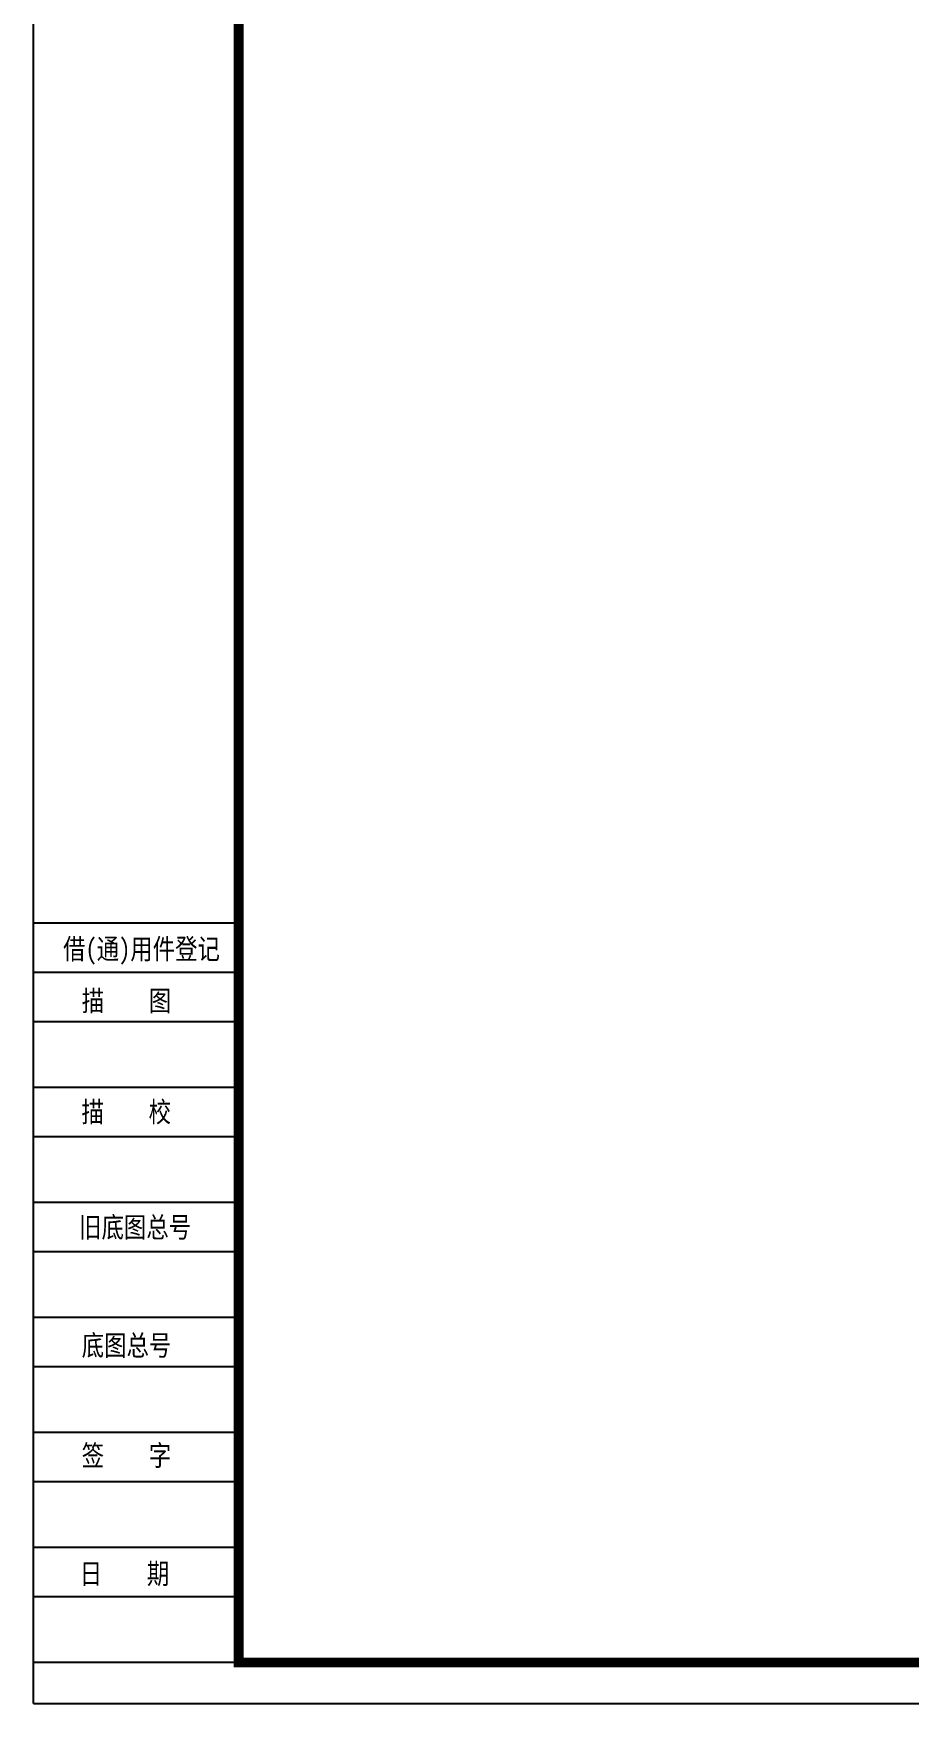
# Model space of a CAD drawing. Header units: millimetres. Extents: x 5395 to 6471, y 1829 to 2617.
# Drawn here: x 5394.8 to 5594.8, y 1829.1 to 2210.3 of the extents above; entities that cross this region are included whole.
import ezdxf

# ---------------------------------------------------------------- set-up
doc = ezdxf.new("R2010")
doc.units = ezdxf.units.MM
doc.styles.add('STYLE1', font='')
doc.styles.get('STYLE1').set_extended_font_data('FangSong_GB2312')

msp = doc.modelspace()

# ---------------------------------------------------------------- linework, layer by layer
for p, q in [((5394.79029, 1829.0507), (5394.79029, 2616.5507)), ((5441.66529, 2007.1757), (5394.79029, 2007.1757)), ((5441.66529, 1995.9257), (5394.79029, 1995.9257)), ((5441.66529, 1984.6757), (5394.79029, 1984.6757)), ((5441.66529, 1969.6757), (5394.79029, 1969.6757)), ((5441.66529, 1958.4257), (5394.79029, 1958.4257)), ((5441.66529, 1943.4257), (5394.79029, 1943.4257)), ((5441.66529, 1932.1757), (5394.79029, 1932.1757)), ((5441.66529, 1917.1757), (5394.79029, 1917.1757)), ((5441.66529, 1905.9257), (5394.79029, 1905.9257)), ((5441.66529, 1890.9257), (5394.79029, 1890.9257)), ((5441.66529, 1879.6757), (5394.79029, 1879.6757)), ((5441.66529, 1864.6757), (5394.79029, 1864.6757)), ((5441.66529, 1853.4257), (5394.79029, 1853.4257)), ((5441.66529, 1838.4257), (5394.79029, 1838.4257)), ((5394.79029, 1829.0507), (6471.04029, 1829.0507)), ((5394.79029, 1829.0507), (5394.79029, 1829.0507))]:
    msp.add_line(p, q)
at = {"const_width": 2.25}
msp.add_lwpolyline([(6461.66529, 2607.1757), (5441.66529, 2607.1757), (5441.66529, 1838.4257), (6461.66529, 1838.4257)], close=True, dxfattribs=at)

# ---------------------------------------------------------------- texts
at = {"style": 'STYLE1', "width": 0.8}
for s, p in [('借(通)用件登记', (5401.57664, 1998.98175)), ('描    图', (5405.81546, 1987.14518)), ('描    校', (5405.77247, 1961.78559)), ('旧底图总号', (5405.23161, 1935.45518)), ('底图总号', (5405.81546, 1908.49391)), ('签    字', (5405.81546, 1883.35731)), ('日    期', (5405.37872, 1856.37285))]:
    msp.add_text(s, height=4.6875, dxfattribs=at).set_placement(p)

doc.saveas('drawing.dxf')
